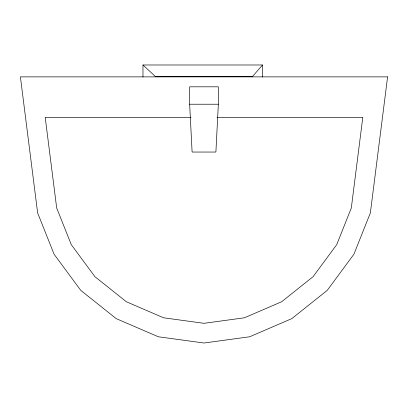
<?xml version="1.0" encoding="UTF-8"?>
<svg xmlns="http://www.w3.org/2000/svg" width="408" height="408" viewBox="0 0 408 408"><rect width="100%" height="100%" fill="white"/><g stroke="black" fill="none" stroke-linecap="round" stroke-linejoin="round"><path stroke-width="0.61" d="M155.785 76.877L142.968 64.984L142.968 77.066M218.346 104.224L215.893 152.046L192.107 152.046L189.654 104.224L189.654 86.812L218.346 86.812L218.346 104.224L189.654 104.224M158.054 76.877L158.294 76.582M252.154 76.877L262.522 64.984L142.968 64.984M155.79 76.582L252.154 76.577M190.954 117.341L45.201 117.341L56.687 208.009L71.293 244.673L94.931 276.69L126.358 301.752L163.608 317.791L204 323.315L244.392 317.791L281.642 301.752L313.069 276.69L336.707 244.673L351.314 208.009L362.799 117.341L217.046 117.341M262.522 64.984L262.522 77.066M387.6 76.877L370.367 212.93L353.904 254.24L327.247 290.348L291.766 318.643L249.671 336.768L204 343.016L158.329 336.768L116.234 318.643L80.753 290.348L54.096 254.24L37.633 212.93L20.4 76.877L387.6 76.877"/></g></svg>
